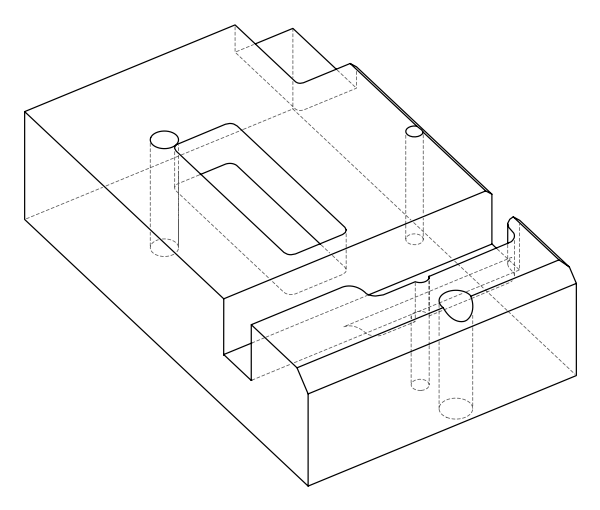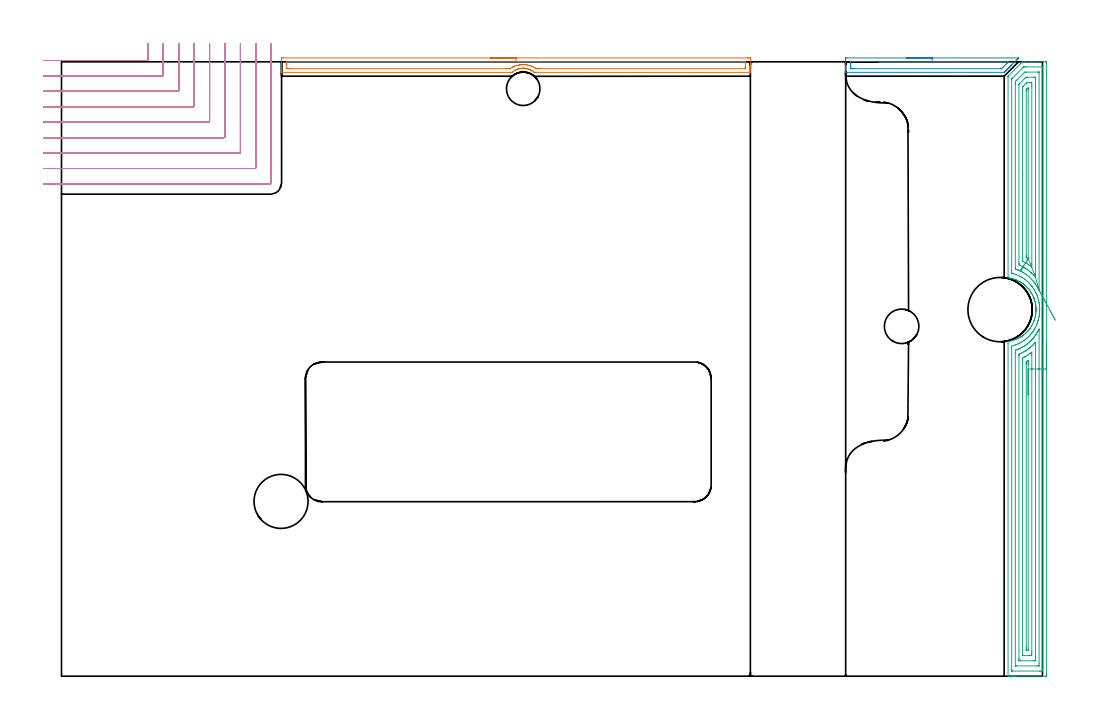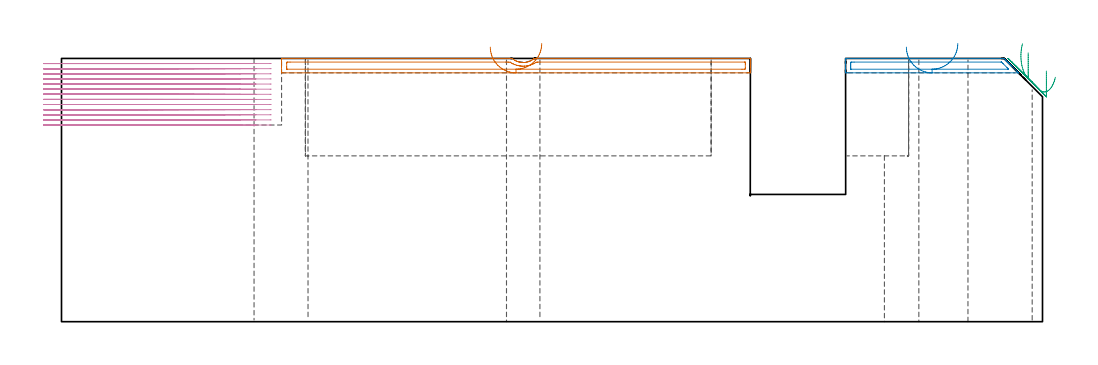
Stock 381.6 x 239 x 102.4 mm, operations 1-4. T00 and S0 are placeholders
(PLAN: 17 operations, 13 tool changes, 76.9 min)
(1 AREA_MILL | FG_CHAMFER_SURFACE | UGT0205_001 | 3.13 min | 2977 mm3)
(2 AREA_MILL_1 | FG_CHAMFER_SURFACE_1 | UGT0205_001 | 1.24 min | 1169 mm3)
(3 AREA_MILL_2 | FG_CHAMFER_SURFACE_2 | UGT0205_001 | 11.19 min | 26403 mm3)
(4 MILL_CORNER_NOTCH_RECTANGULAR | CORNER_NOTCH_RECTANGULAR | NXT0201_009 | Follow Part, ap 2, ae 75% | 25.01 min | 114018 mm3)
(5 MILL_OPEN_POCKET | POCKET_OPEN | UGT0201_094 | Follow Part, ap 5, ae 75% | 24.66 min | 779135 mm3)
(6 MILL_RECTANGULAR_POCKET | POCKET_RECTANGULAR_STRAIGHT | NXT0201_011 | Follow Part, ap 3, ae 75% | 6.26 min | 2045 mm3)
(7 MILL_RECTANGULAR_SLOT | SLOT_RECTANGULAR | UGT0201_004 | Follow Part, ap 8, ae 75% | 2.5 min | 132761 mm3)
(8 INDEXABLE_INSERT_DRILL_THROUGH_HOLE_FROM_SOLID | STEP1HOLE | NXT0302_013 | 0.43 min | 35383 mm3)
(9 INDEXABLE_INSERT_DRILL_THROUGH_HOLE_FROM_SOLID_1 | STEP1HOLE_3 | NXT0302_021 | 0.43 min | 49278 mm3)
(10 SPOT_DRILL | STEP1HOLE_1 | NXT0321_9005460120000 | 0.03 min | 0 mm3)
(11 SPOT_DRILL_1 | STEP1HOLE_2 | NXT0321_9005460120000 | 0.03 min | 1 mm3)
(12 DRILL_BLIND_HOLE_INTO_CENTER | STEP1HOLE_1 | NXT0301_056 | 0.06 min | 101 mm3)
(13 GUN_DRILL_THROUGH_HOLE | STEP1HOLE_1 | UGT0307_005 | 0.5 min | 3647 mm3)
(14 DRILL_TO_ENLARGE_THROUGH_HOLE | STEP1HOLE_1 | UGT0301_268 | 0.44 min | 6679 mm3)
(15 DRILL_BLIND_HOLE_INTO_CENTER_1 | STEP1HOLE_2 | NXT0301_056 | 0.06 min | 669 mm3)
(16 GUN_DRILL_THROUGH_HOLE_1 | STEP1HOLE_2 | UGT0307_005 | 0.5 min | 4894 mm3)
(17 DRILL_TO_ENLARGE_THROUGH_HOLE_1 | STEP1HOLE_2 | NXT0301_101 | 0.43 min | 8014 mm3)
(TOOL UGT0205_001 | Chamfer Mill 20 x 3 x 45 deg. | D20 FL50 Z2)
(TOOL NXT0201_009 | ENDMILL 8mm [2P460-0800-NA 1630] | D8 FL26 Z6)
(TOOL UGT0201_094 | End mill 20 mm | D20 FL38 Z4)
(TOOL NXT0201_011 | ENDMILL 12mm [2P460-1200-NA 1630] | D12 FL38 Z6)
(TOOL UGT0201_004 | End Mill 32 mm | D32 FL53 Z6)
(TOOL NXT0302_013 | Index. Insert Drill 21mm [880-D2100L25-05] | D21 PA176 FL105 Z2)
(TOOL NXT0302_021 | Index. Insert Drill 25mm [880-D2500L25-05] | D25 PA176 FL125 Z2)
(TOOL NXT0321_9005460120000 | NC Spot Drill, 142deg, 12mm, Carbide, Uncoated | D12 PA142 FL30 Z2)
(TOOL NXT0301_056 | Carbide Drill 8.5mm [860.1-0850-026A1-MM 2214] | D8.5 PA140 FL47 Z2)
(TOOL UGT0307_005 | Gun Drill 8.3 mm | D8.3 PA130 FL24 Z1)
(TOOL UGT0301_268 | Twist Drill 13.4 mm | D13.4 PA118 FL108 Z2)
(TOOL NXT0301_101 | Carbide Drill 13mm [860.1-1300-104A1-MM 2214] | D13 PA140 FL123 Z2)
(OP 1 AREA_MILL)
G17 G21 G94 G90
T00 M6
G54
G17 G0 G90 X166.8 Y240.5 S1061 M3
G43 Z112.4 H0
Z106.8
G94 G1 X166.838 Z105.928 F250.
X166.952 Z105.063
X167.141 Z104.212
X167.403 Z103.38
X167.737 Z102.574
X168.14 Z101.8
X168.608 Z101.064
X169.14 Z100.372
X169.729 Z99.729
X170.372 Z99.14
X171.064 Z98.608
X171.8 Z98.14
X172.574 Z97.737
X173.38 Z97.403
X174.212 Z97.141
X175.064 Z96.952
X175.928 Z96.838
X176.8 Z96.8
X266.818
X267.393 Y240.499 Z96.801
X267.962 Y240.493 Z96.803
X267.992 Y240.491 Z96.805
X268. Y239.926 Z97.37
Y238.145 Z99.149
Y237.575 Z99.722
Y237.255 Z100.041
Y236.685 Z100.612
Y236.365 Z100.93
Y235.724 Z101.575
Y235.313 Z101.987
X267.993 Y234.944 Z102.347
X267.99 Y234.903 Z102.388
X267.84 Y234.9 Z102.4
X184.387
X183.878 Y234.903 Z102.388
X183.716 Y235.023 Z102.276
X183.488 Y235.203 Z102.097
X183.055 Y235.492 Z101.807
X182.724 Y235.69 Z101.61
X182.596 Y235.766 Z101.533
X182.537 Y235.793 Z101.507
X182.154 Y235.965 Z101.332
X181.704 Y236.14 Z101.159
X181.648 Y236.157 Z101.142
X181.26 Y236.274 Z101.024
X180.813 Y236.376 Z100.922
X180.367 Y236.445 Z100.854
X180.301 Y236.451 Z100.848
X180.259 Y236.455 Z100.843
X180.157 Y236.464 Z100.831
X180.039 Y236.476 Z100.821
X180.037
X179.921 Y236.486 Z100.809
X179.887 Y236.488 Z100.807
X179.809 Y236.491 Z100.802
X179.748 Y236.49 Z100.801
X179.66 Y236.491 Z100.803
X179.587 Y236.49 Z100.801
X179.543 Z100.803
X179.541
X179.496 Y236.488 Z100.801
X179.419 Z100.803
X179.195 Y236.476 Z100.819
X179.029 Y236.466 Z100.83
X178.955 Y236.457 Z100.84
X178.582 Y236.409 Z100.888
X178.351 Y236.365 Z100.934
X178.137 Y236.321 Z100.972
X177.953 Y236.272 Z101.023
X177.689 Y236.201 Z101.094
X177.514 Y236.142 Z101.156
X177.344 Y236.084 Z101.213
X177.246 Y236.05 Z101.247
X177.178 Y236.022 Z101.276
X176.915 Y235.911 Z101.386
X176.8 Y235.856 Z101.44
X176.59 Y235.757 Z101.541
X176.39 Y235.647 Z101.653
X176.354 Y235.627 Z101.673
X175.902 Y235.331 Z101.969
X175.462 Y235.008 Z102.288
X175.332 Y234.905 Z102.39
X174.569 Y234.9 Z102.4
X85.761
X85.61 Y234.903 Z102.388
X85.607 Y234.944 Z102.347
X85.6 Y235.313 Z101.986
Y235.724 Z101.575
Y236.365 Z100.93
Y237.575 Z99.722
Y238.145 Z99.149
Y239.641 Z97.655
X85.602 Y239.926 Z97.37
X85.608 Y240.491 Z96.805
X85.638 Y240.493 Z96.803
X86.207 Y240.5 Z96.8
X176.8
Y239.086 Z98.214
X264.716
X265.561 Y239.082 Z98.218
X265.608 Y239.079 Z98.221
X265.99 Y239.035 Z98.265
X265.997 Y238.647 Z98.653
X266. Y237.255 Z100.045
X265.999 Y236.865 Z100.435
X265.992 Y236.365 Z100.935
X265.99 Y236.323 Z100.977
X265.81 Y236.317 Z100.983
X265.709 Y236.315 Z100.985
X186.172 Y236.314 Z100.986
X185.327 Y236.317 Z100.983
X185.279 Y236.319 Z100.981
X184.676 Y236.365 Z100.935
X184.498 Y236.475 Z100.825
X184.387 Y236.543 Z100.757
X183.94 Y236.811 Z100.489
X183.494 Y237.031 Z100.269
X182.972 Y237.255 Z100.045
X182.602 Y237.397 Z99.903
X182.388 Y237.468 Z99.832
X181.983 Y237.586 Z99.714
X181.709 Y237.651 Z99.649
X181.206 Y237.757 Z99.543
X180.816 Y237.816 Z99.484
X180.186 Y237.884 Z99.416
X179.964 Y237.901 Z99.399
X179.924 Y237.903 Z99.397
X179.281 Y237.897 Z99.403
X179.031 Y237.881 Z99.419
X178.727 Y237.859 Z99.441
X178.457 Y237.828 Z99.472
X178.308 Y237.808 Z99.492
X178.139 Y237.782 Z99.518
X177.695 Y237.698 Z99.602
X177.246 Y237.59 Z99.71
X176.982 Y237.519 Z99.781
X176.354 Y237.314 Z99.986
X176.31 Y237.299 Z100.001
X176.2 Y237.255 Z100.045
X175.688 Y237.029 Z100.271
X175.596 Y236.986 Z100.314
X175.461 Y236.917 Z100.383
X175.103 Y236.722 Z100.578
X174.569 Y236.386 Z100.914
X174.555 Y236.378 Z100.922
X174.524 Y236.365 Z100.935
X173.724 Y236.317 Z100.983
X173.676 Y236.316 Z100.984
X172.834 Y236.314 Z100.986
X88.884
X88.039 Y236.318 Z100.982
X87.992 Y236.321 Z100.979
X87.61 Y236.365 Z100.935
X87.603 Y236.753 Z100.547
X87.6 Y238.145 Z99.155
X87.601 Y238.535 Z98.765
X87.608 Y239.035 Z98.265
X87.61 Y239.077 Z98.223
X87.79 Y239.083 Z98.217
X87.891 Y239.085 Z98.215
X176.8 Y239.086 Z98.214
X177.672 Z98.252
X178.536 Z98.366
X179.388 Z98.555
X180.22 Z98.817
X181.026 Z99.151
X181.8 Z99.554
X182.536 Z100.023
X183.228 Z100.554
X183.871 Z101.143
X184.46 Z101.786
X184.992 Z102.478
X185.46 Z103.214
X185.863 Z103.988
X186.197 Z104.794
X186.459 Z105.626
X186.648 Z106.478
X186.762 Z107.343
X186.8 Z108.214
G0 Z112.4
M5
M2
(OP 2 AREA_MILL_1)
G17 G21 G94 G90
T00 M6
G54
G17 G0 G90 X328.65 Y240.5 S1061 M3
G43 Z112.4 H0
Z106.8
G94 G1 X328.688 Z105.928 F250.
X328.802 Z105.063
X328.991 Z104.212
X329.253 Z103.38
X329.587 Z102.574
X329.99 Z101.8
X330.458 Z101.064
X330.99 Z100.372
X331.579 Z99.729
X332.222 Z99.14
X332.914 Z98.608
X333.65 Z98.14
X334.424 Z97.737
X335.23 Z97.403
X336.062 Z97.141
X336.913 Z96.952
X337.778 Z96.838
X338.65 Z96.8
X372.072
X372.283 Y240.495 Z96.802
X372.285 Y240.494 Z96.803
X372.283 Y240.482 Z96.815
X371.838 Y240.038 Z97.262
X371.727 Y239.926 Z97.372
X371.688 Y239.887 Z97.412
X369.65 Y237.848 Z99.449
X369.604 Y237.804 Z99.495
X369.397 Y237.597 Z99.702
X369.353 Y237.552 Z99.745
X369.307 Y237.506 Z99.793
X369.101 Y237.301 Z99.998
X369.056 Y237.255 Z100.042
X369.009 Y237.209 Z100.09
X368.805 Y237.005 Z100.294
X368.759 Y236.958 Z100.339
X368.712 Y236.911 Z100.388
X368.509 Y236.709 Z100.59
X368.463 Y236.661 Z100.636
X368.414 Y236.614 Z100.685
X368.214 Y236.413 Z100.886
X368.166 Y236.365 Z100.932
X368.116 Y236.316 Z100.983
X367.918 Y236.117 Z101.182
X367.869 Y236.068 Z101.229
X367.819 Y236.018 Z101.281
X367.622 Y235.821 Z101.477
X367.572 Y235.771 Z101.526
X367.521 Y235.721 Z101.578
X367.326 Y235.526 Z101.773
X367.276 Y235.474 Z101.822
X367.223 Y235.423 Z101.875
X367.108 Y235.307 Z101.991
X366.823 Y235.023 Z102.274
X366.703 Y234.905 Z102.391
X366.331 Y234.9 Z102.4
X305.612 Y234.902 Z102.398
X305.166 Y234.904 Z102.396
X305.139 Y234.903 Z102.395
X305.032 Y234.921 Z102.369
X305.024 Y234.938 Z102.352
X305.023 Y234.941 Z102.348
X305.015 Y235.287 Z102.011
X305.012 Y235.474 Z101.825
X305.006 Y235.756 Z101.543
X305.001 Y236.642 Z100.657
Y237.255 Z100.04
X305. Y238.474 Z98.823
Y239.035 Z98.259
Y239.645 Z97.65
X305.002 Y239.926 Z97.37
X305.008 Y240.491 Z96.805
X305.043 Y240.493 Z96.803
X305.612 Y240.5 Z96.8
X338.65
Y239.086 Z98.214
X368.116 Y239.085 Z98.215
X368.167 Y239.084 Z98.216
X368.267 Y239.081 Z98.219
X368.413 Y239.074 Z98.226
X368.379 Y239.035 Z98.265
X368.25 Y238.902 Z98.398
X368.116 Y238.766 Z98.534
X367.805 Y238.455 Z98.845
X366.33 Y236.98 Z100.32
X366.021 Y236.673 Z100.627
X365.707 Y236.365 Z100.935
X365.678 Y236.339 Z100.961
X365.637 Y236.321 Z100.979
X365.539 Y236.317 Z100.983
X365.487 Y236.315 Z100.985
X308.291 Y236.316 Z100.984
X307.444 Y236.319 Z100.981
X307.398 Y236.322 Z100.978
X307.012 Y236.365 Z100.935
X307.004 Y236.757 Z100.543
X307.002 Y237.255 Z100.045
X307.001 Y237.651 Z99.649
Y238.145 Z99.155
X307.002 Y238.54 Z98.76
X307.009 Y239.035 Z98.265
X307.01 Y239.078 Z98.222
X307.347 Y239.086 Z98.214
X338.65
X339.522 Z98.252
X340.386 Z98.366
X341.238 Z98.555
X342.07 Z98.817
X342.876 Z99.151
X343.65 Z99.554
X344.386 Z100.023
X345.078 Z100.554
X345.721 Z101.143
X346.31 Z101.786
X346.841 Z102.479
X347.31 Z103.214
X347.713 Z103.988
X348.047 Z104.794
X348.309 Z105.626
X348.498 Z106.478
X348.612 Z107.343
X348.65 Z108.214
G0 Z112.4
M5
M2
(OP 3 AREA_MILL_2)
G17 G21 G94 G90
T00 M6
G54
G17 G0 G90 X383.1 Y129.5 S1061 M3
G43 Z112.4 H0
Z97.5
G94 G1 Y129.462 Z96.628 F250.
Y129.348 Z95.764
Y129.159 Z94.912
Y128.897 Z94.08
Y128.563 Z93.274
Y128.16 Z92.5
Y127.692 Z91.764
Y127.16 Z91.072
Y126.571 Z90.429
Y125.928 Z89.84
Y125.236 Z89.308
Y124.5 Z88.84
Y123.726 Z88.437
Y122.92 Z88.103
Y122.088 Z87.841
Y121.236 Z87.652
Y120.372 Z87.538
Y119.5 Z87.5
Y1.093
X383.099 Y0.624 Z87.501
X383.095 Y0.204 Z87.503
X383.092 Y0.01 Z87.505
X382.682 Y0. Z87.915
X371.255 Z99.34
X370.725 Z99.872
X370.376 Z100.22
X369.846 Z100.75
X369.497 Z101.098
X368.531 Z102.068
X368.363 Y0.003 Z102.23
X368.202 Y0.01 Z102.388
X368.2 Y0.177 Z102.4
Y129.332
X368.207 Y130.203 Z102.393
X368.309 Y130.217 Z102.291
X368.354 Y130.226 Z102.246
X368.618 Y130.274 Z101.979
X368.929 Y130.331 Z101.67
X369.497 Y130.458 Z101.102
X369.777 Y130.521 Z100.822
X370.652 Y130.787 Z99.947
X371.255 Y131.013 Z99.342
X371.526 Y131.114 Z99.073
X371.536 Y131.119 Z99.062
X371.694 Y131.197 Z98.901
X372.134 Y131.41 Z98.466
X372.401 Y131.54 Z98.198
X373.013 Y131.885 Z97.583
X373.226 Y132.004 Z97.374
X373.241 Y132.013 Z97.359
X373.275 Y132.035 Z97.324
X373.452 Y132.155 Z97.144
X373.659 Y132.294 Z96.941
X373.716 Y132.332 Z96.884
X373.892 Y132.458 Z96.708
X374.149 Y132.644 Z96.449
X374.331 Y132.787 Z96.265
X374.473 Y132.897 Z96.124
X375.025 Y133.375 Z95.575
X375.158 Y133.503 Z95.44
X375.21 Y133.553 Z95.386
X375.332 Y133.668 Z95.268
X375.461 Y133.79 Z95.139
X375.65 Y133.993 Z94.947
X375.749 Y134.099 Z94.847
X375.898 Y134.256 Z94.7
X375.92 Y134.282 Z94.678
X376.09 Y134.48 Z94.506
X376.184 Y134.588 Z94.416
X376.265 Y134.683 Z94.334
X376.529 Y135.029 Z94.067
X376.773 Y135.344 Z93.826
X376.887 Y135.506 Z93.712
X376.937 Y135.576 Z93.662
X377.22 Y136.02 Z93.378
X377.495 Y136.482 Z93.102
X377.648 Y136.759 Z92.951
X377.942 Y137.362 Z92.654
X378.139 Y137.807 Z92.461
X378.287 Y138.188 Z92.31
X378.313 Y138.256 Z92.284
X378.396 Y138.49 Z92.203
X378.473 Y138.717 Z92.123
X378.521 Y138.853 Z92.076
X378.613 Y139.164 Z91.984
X378.728 Y139.594 Z91.872
X378.831 Y140.057 Z91.765
X378.873 Y140.271 Z91.726
X378.887 Y140.344 Z91.713
X378.914 Y140.488 Z91.685
X378.98 Y140.935 Z91.614
X378.981 Y140.951 Z91.612
X379.033 Y141.381 Z91.564
X379.068 Y141.845 Z91.525
X379.076 Y141.995 Z91.519
X379.086 Y142.274 Z91.502
Y142.308 Z91.5
Y142.353
X379.089 Y142.423 Z91.503
Y142.439
X379.091 Y142.684 Z91.501
X379.09 Y142.782 Z91.502
X379.084 Y142.938 Z91.503
X379.083 Y143.016 Z91.507
Y143.018
X379.08 Y143.091 Z91.509
X379.079 Y143.168 Z91.512
X379.052 Y143.633 Z91.546
X379.047 Y143.679 Z91.551
X379.022 Y143.91 Z91.572
X379.008 Y144.061 Z91.588
X378.948 Y144.507 Z91.651
X378.945 Y144.526 Z91.654
X378.94 Y144.557 Z91.66
X378.87 Y144.955 Z91.729
X378.768 Y145.42 Z91.825
X378.664 Y145.848 Z91.936
X378.658 Y145.867 Z91.941
X378.538 Y146.294 Z92.06
X378.522 Y146.348 Z92.077
X378.377 Y146.769 Z92.221
X378.329 Y146.9 Z92.271
X378.287 Y147.011 Z92.312
X378.22 Y147.187 Z92.376
X378.211 Y147.208 Z92.384
X378.024 Y147.655 Z92.575
X377.817 Y148.102 Z92.78
X377.754 Y148.228 Z92.844
X377.647 Y148.442 Z92.951
X377.501 Y148.709 Z93.098
X377.347 Y148.973 Z93.25
X377.184 Y149.232 Z93.414
X377.066 Y149.419 Z93.532
X376.767 Y149.866 Z93.831
X376.424 Y150.317 Z94.176
X376.066 Y150.759 Z94.533
X376.045 Y150.783 Z94.554
X375.899 Y150.948 Z94.701
X375.561 Y151.305 Z95.038
X375.215 Y151.652 Z95.384
X375.024 Y151.83 Z95.575
X374.771 Y152.049 Z95.828
X374.602 Y152.195 Z95.997
X374.505 Y152.273 Z96.093
X374.331 Y152.413 Z96.265
X374.17 Y152.546 Z96.43
X374.134 Y152.571 Z96.465
X374.099 Y152.596 Z96.5
X373.892 Y152.741 Z96.702
X373.715 Y152.868 Z96.882
X373.493 Y153.018 Z97.107
X373.374 Y153.097 Z97.226
X373.275 Y153.163 Z97.324
X373.048 Y153.304 Z97.548
X373.013 Y153.325 Z97.583
X372.82 Y153.439 Z97.777
X372.401 Y153.661 Z98.198
X371.764 Y153.966 Z98.834
X371.694 Y153.999 Z98.902
X371.568 Y154.06 Z99.032
X371.526 Y154.08 Z99.073
X371.217 Y154.212 Z99.38
X370.908 Y154.332 Z99.692
X370.829 Y154.358 Z99.771
X370.652 Y154.418 Z99.947
X370.551 Y154.448 Z100.047
X370.376 Y154.5 Z100.219
X369.777 Y154.679 Z100.821
X368.903 Y154.875 Z101.696
X368.618 Y154.926 Z101.978
X368.481 Y154.951 Z102.115
X368.204 Y155.01 Z102.39
X368.2 Y155.252 Z102.4
Y233.395
X368.202 Y233.399 Z102.398
X368.205 Y233.405 Z102.395
X373.013 Y238.215 Z97.583
X373.393 Y238.593 Z97.207
X373.518 Y238.718 Z97.082
X373.775 Y238.972 Z96.823
X373.808 Y238.997 Z96.789
X373.976 Y239. Z96.623
X374.771 Z95.823
X376.878 Z93.719
X378.287 Z92.309
X382.682 Z87.915
X382.951 Y238.997 Z87.647
X383.092 Y238.99 Z87.506
X383.099 Y238.846 Z87.499
X383.1 Y238.376 Z87.5
Y234.661
Y119.5
X381.686 Z88.914
X381.685 Y2.532 Z88.915
X381.684 Y2.412 Z88.916
X381.679 Y2.034 Z88.921
X381.32 Y2.009 Z89.28
X380.924 Y2.004 Z89.676
X380.45 Y2. Z90.15
X369.697 Y2.001 Z100.903
X369.664 Y2.002 Z100.936
X369.628 Y2.006 Z100.972
X369.621 Y2.01 Z100.979
X369.618 Y2.017 Z100.982
X369.616 Y2.047 Z100.984
X369.614 Y2.292 Z100.986
Y2.412
X369.615 Y127.544 Z100.985
X369.619 Y128.314 Z100.981
X369.621 Y128.438 Z100.979
X370.208 Y128.609 Z100.392
X370.376 Y128.66 Z100.224
X370.879 Y128.82 Z99.721
X371.255 Y128.952 Z99.345
X371.528 Y129.054 Z99.072
X372.134 Y129.297 Z98.466
X372.158 Y129.307 Z98.442
X372.21 Y129.332 Z98.39
X372.747 Y129.602 Z97.853
X373.013 Y129.741 Z97.587
X373.322 Y129.911 Z97.278
X373.878 Y130.226 Z96.722
X373.886 Y130.231 Z96.714
X374.407 Y130.595 Z96.193
X374.771 Y130.854 Z95.829
X374.922 Y130.966 Z95.678
X375.118 Y131.119 Z95.482
X375.407 Y131.366 Z95.193
X375.65 Y131.578 Z94.95
X375.876 Y131.783 Z94.724
X376.122 Y132.013 Z94.478
X376.327 Y132.219 Z94.273
X376.529 Y132.43 Z94.071
X376.755 Y132.677 Z93.845
X376.96 Y132.907 Z93.64
X377.166 Y133.154 Z93.434
X377.408 Y133.457 Z93.192
X377.557 Y133.65 Z93.043
X377.67 Y133.801 Z92.93
X377.929 Y134.165 Z92.671
X378.28 Y134.695 Z92.32
X378.287 Y134.706 Z92.313
X378.608 Y135.262 Z91.992
X378.787 Y135.588 Z91.813
X378.865 Y135.742 Z91.735
X379.166 Y136.36 Z91.434
X379.204 Y136.444 Z91.396
X379.22 Y136.482 Z91.38
X379.461 Y137.076 Z91.139
X379.577 Y137.376 Z91.023
X379.699 Y137.728 Z90.901
X379.881 Y138.27 Z90.719
X379.903 Y138.342 Z90.697
X379.919 Y138.398 Z90.681
X380.045 Y138.87 Z90.555
X380.101 Y139.107 Z90.499
X380.114 Y139.164 Z90.486
X380.25 Y139.849 Z90.35
X380.288 Y140.057 Z90.312
X380.372 Y140.619 Z90.228
X380.411 Y140.951 Z90.189
X380.455 Y141.429 Z90.145
X380.482 Y141.845 Z90.118
X380.5 Y142.276 Z90.1
X380.503 Y142.739 Z90.097
X380.492 Y143.179 Z90.108
X380.466 Y143.633 Z90.134
X380.423 Y144.142 Z90.177
X380.38 Y144.526 Z90.22
X380.281 Y145.181 Z90.319
X380.239 Y145.42 Z90.361
X380.049 Y146.311 Z90.551
X380.045 Y146.324 Z90.555
X379.792 Y147.208 Z90.808
X379.66 Y147.6 Z90.94
X379.472 Y148.102 Z91.128
X379.166 Y148.834 Z91.434
X379.094 Y148.995 Z91.506
X379.029 Y149.135 Z91.571
X378.635 Y149.889 Z91.965
X378.287 Y150.474 Z92.313
X378.092 Y150.783 Z92.508
X377.667 Y151.413 Z92.933
X377.466 Y151.677 Z93.134
X377.408 Y151.75 Z93.192
X377.042 Y152.196 Z93.558
X376.716 Y152.571 Z93.884
X376.529 Y152.767 Z94.071
X375.829 Y153.464 Z94.771
X375.65 Y153.622 Z94.95
X374.776 Y154.353 Z95.824
X374.771 Y154.357 Z95.829
X373.892 Y154.953 Z96.708
X373.409 Y155.252 Z97.191
X373.013 Y155.462 Z97.587
X372.593 Y155.679 Z98.007
X372.134 Y155.891 Z98.466
X371.572 Y156.146 Z99.028
X371.255 Y156.264 Z99.345
X371.075 Y156.329 Z99.525
X370.376 Y156.535 Z100.224
X369.651 Y156.742 Z100.949
X369.621 Y156.762 Z100.979
X369.619 Y156.811 Z100.981
X369.616 Y156.919 Z100.984
X369.615 Y157.04 Z100.985
X369.614 Y157.814 Z100.986
X369.615 Y231.999 Z100.985
X369.616 Y232.119 Z100.984
X369.62 Y232.312 Z100.98
X369.621 Y232.356 Z100.979
X369.65 Y232.391 Z100.95
X369.71 Y232.455 Z100.89
X369.877 Y232.626 Z100.723
X373.892 Y236.642 Z96.708
X374.171 Y236.913 Z96.429
X374.251 Y236.989 Z96.349
X374.371 Y236.995 Z96.229
X374.771 Y236.998 Z95.829
X375.245 Y237. Z95.355
X381.603 Y236.999 Z88.997
X381.636 Y236.998 Z88.964
X381.672 Y236.994 Z88.928
X381.679 Y236.99 Z88.921
X381.682 Y236.983 Z88.918
X381.684 Y236.953 Z88.916
X381.686 Y236.708 Z88.914
Y236.588
Y119.5
X380.272 Z90.328
Y4.863
X380.27 Y4.2 Z90.33
X380.269 Y4.085 Z90.331
X380.266 Y4.029 Z90.334
X380.263 Y4.01 Z90.337
X380.237 Y4.005 Z90.363
X380.045 Y4.002 Z90.555
X379.362 Y4. Z91.238
X371.451 Z99.149
X371.255 Y4.003 Z99.345
X371.059 Y4.008 Z99.541
X371.038 Y4.01 Z99.562
X371.035 Y4.023 Z99.565
X371.031 Y4.062 Z99.569
X371.029 Y4.123 Z99.571
Y4.2
Y125.986
X371.034 Y126.65 Z99.566
X371.036 Y126.763 Z99.564
X371.046 Y126.805 Z99.554
X371.086 Y126.822 Z99.514
X371.255 Y126.885 Z99.345
X371.73 Y127.061 Z98.87
X372.134 Y127.219 Z98.466
X372.361 Y127.314 Z98.239
X372.882 Y127.544 Z97.718
X372.97 Y127.587 Z97.63
X373.013 Y127.609 Z97.587
X373.55 Y127.892 Z97.05
X373.892 Y128.08 Z96.708
X374.118 Y128.209 Z96.482
X374.507 Y128.438 Z96.093
X374.667 Y128.544 Z95.933
X374.771 Y128.617 Z95.829
X375.185 Y128.911 Z95.415
X375.65 Y129.248 Z94.95
X375.697 Y129.284 Z94.903
X375.758 Y129.332 Z94.842
X376.176 Y129.69 Z94.424
X376.529 Y129.997 Z94.071
X376.648 Y130.104 Z93.952
X376.778 Y130.226 Z93.822
X377.097 Y130.542 Z93.503
X377.408 Y130.861 Z93.192
X377.533 Y130.993 Z93.067
X377.648 Y131.119 Z92.952
X377.944 Y131.469 Z92.656
X378.287 Y131.883 Z92.313
X378.345 Y131.955 Z92.255
X378.389 Y132.013 Z92.211
X378.722 Y132.464 Z91.878
X379.038 Y132.907 Z91.562
X379.09 Y132.985 Z91.51
X379.166 Y133.103 Z91.434
X379.43 Y133.533 Z91.17
X379.59 Y133.801 Z91.01
X379.757 Y134.094 Z90.843
X380.045 Y134.631 Z90.555
X380.215 Y134.971 Z90.385
X380.262 Y135.061 Z90.338
X380.266 Y134.965 Z90.334
X380.269 Y134.835 Z90.331
X380.272 Y134.465 Z90.328
Y119.5
X378.857 Z91.743
Y6.302
X378.854 Y6.108 Z91.746
X378.852 Y6.039 Z91.748
X378.849 Y6.01 Z91.751
X378.828 Y6.008 Z91.772
X378.72 Y6.004 Z91.88
X378.287 Y6. Z92.313
X373.013 Z97.587
X372.58 Y6.004 Z98.02
X372.475 Y6.008 Z98.125
X372.453 Y6.01 Z98.147
X372.449 Y6.023 Z98.151
X372.446 Y6.059 Z98.154
X372.444 Y6.143 Z98.156
X372.443 Y6.567 Z98.157
Y6.881
Y124.549
X372.444 Y124.863 Z98.156
X372.447 Y125.153 Z98.153
X372.45 Y125.224 Z98.15
X372.453 Y125.251 Z98.147
X372.479 Y125.265 Z98.121
X372.574 Y125.309 Z98.026
X373.013 Y125.506 Z97.587
X373.183 Y125.583 Z97.417
X373.55 Y125.757 Z97.05
X373.777 Y125.873 Z96.823
X373.892 Y125.935 Z96.708
X374.348 Y126.187 Z96.252
X374.771 Y126.427 Z95.829
X374.91 Y126.509 Z95.69
X375.142 Y126.65 Z95.458
X375.446 Y126.858 Z95.154
X375.65 Y127.001 Z94.95
X375.962 Y127.227 Z94.638
X376.395 Y127.544 Z94.205
X376.47 Y127.604 Z94.13
X376.529 Y127.653 Z94.071
X376.947 Y128.013 Z93.653
X377.435 Y128.438 Z93.165
X377.867 Y128.865 Z92.733
X378.327 Y129.332 Z92.273
X378.728 Y129.777 Z91.872
X378.778 Y129.832 Z91.822
X378.85 Y129.908 Z91.75
X378.853 Y129.801 Z91.747
X378.856 Y129.647 Z91.744
X378.857 Y129.332 Z91.743
Y129.173
Y119.5
X377.443 Z93.157
Y9.562
X377.442 Y8.669 Z93.158
X377.441 Y8.635 Z93.159
X377.408 Y8.01 Z93.192
X377.183 Y8.003 Z93.417
X376.529 Y8. Z94.071
X376.308 Z94.292
X374.548 Y8.001 Z96.052
X373.892 Y8.01 Z96.708
X373.859 Y8.669 Z96.741
X373.858 Y8.703 Z96.742
X373.857 Y30.678 Z96.743
Y122.181
X373.858 Y123.075 Z96.742
X373.859 Y123.109 Z96.741
X373.892 Y123.797 Z96.708
X374.002 Y123.857 Z96.598
X374.215 Y123.969 Z96.385
X374.579 Y124.164 Z96.021
X374.771 Y124.27 Z95.829
X375.144 Y124.484 Z95.456
X375.65 Y124.78 Z94.95
X375.701 Y124.811 Z94.899
X375.781 Y124.863 Z94.819
X376.225 Y125.172 Z94.375
X376.529 Y125.388 Z94.071
X376.74 Y125.542 Z93.86
X377.029 Y125.757 Z93.571
X377.243 Y125.924 Z93.357
X377.408 Y126.052 Z93.192
X377.439 Y125.757 Z93.161
X377.441 Y125.723 Z93.159
X377.443 Y124.863 Z93.157
Y119.5
X376.029 Z94.571
Y10.456
X376.027 Y10.073 Z94.573
X376.024 Y10.017 Z94.576
X376.022 Y10.01 Z94.578
X376.014 Y10.006 Z94.586
X375.986 Y10.003 Z94.614
X375.874 Y10.001 Z94.726
X375.65 Y10. Z94.95
X375.5 Y10.001 Z95.1
X375.381 Y10.003 Z95.219
X375.302 Y10.007 Z95.298
X375.283 Y10.009 Z95.317
X375.278 Y10.023 Z95.322
X375.276 Y10.071 Z95.324
X375.273 Y10.456 Z95.327
X375.271 Y10.841 Z95.329
Y11.35
Y121.288
X375.272 Y121.672 Z95.328
X375.276 Y122.181 Z95.324
X375.278 Y122.368 Z95.322
X375.386 Y122.45 Z95.214
X375.65 Y122.606 Z94.95
X375.944 Y122.777 Z94.656
X376.008 Y122.811 Z94.592
X376.022 Y122.761 Z94.578
X376.024 Y122.695 Z94.576
X376.028 Y122.181 Z94.572
X376.029 Y121.796 Z94.571
Y121.288
Y119.5
Y118.628 Z94.609
Y117.764 Z94.723
Y116.912 Z94.912
Y116.08 Z95.174
Y115.274 Z95.508
Y114.5 Z95.911
Y113.764 Z96.38
Y113.072 Z96.911
Y112.429 Z97.5
Y111.84 Z98.143
Y111.308 Z98.835
Y110.84 Z99.571
Y110.437 Z100.345
Y110.103 Z101.151
Y109.841 Z101.983
Y109.652 Z102.835
Y109.538 Z103.7
Y109.5 Z104.571
G0 X386.605 Y138.422 Z95.069
G1 X386.41 Y138.781 Z94.298
X386.185 Y139.198 Z93.566
X385.929 Y139.67 Z92.878
X385.647 Y140.193 Z92.24
X385.339 Y140.763 Z91.655
X385.007 Y141.375 Z91.129
X384.656 Y142.025 Z90.666
X384.286 Y142.709 Z90.269
X383.902 Y143.42 Z89.942
X383.505 Y144.153 Z89.686
X383.099 Y144.904 Z89.504
X382.687 Y145.665 Z89.396
X382.272 Y146.432 Z89.365
X381.858 Y147.199 Z89.41
X381.447 Y147.959 Z89.53
X381.043 Y148.707 Z89.726
X380.648 Y149.437 Z89.994
X380.266 Y150.143 Z90.334
X380.22 Y150.228 Z90.38
X380.149 Y150.362 Z90.451
X379.805 Y151.028 Z90.795
X379.42 Y151.677 Z91.18
X379.166 Y152.085 Z91.434
X378.836 Y152.571 Z91.764
X378.608 Y152.895 Z91.992
X378.287 Y153.317 Z92.313
X378.169 Y153.464 Z92.431
X377.819 Y153.88 Z92.781
X377.408 Y154.346 Z93.192
X377.397 Y154.358 Z93.203
X376.529 Y155.21 Z94.071
X376.484 Y155.252 Z94.116
X375.65 Y155.938 Z94.95
X375.389 Y156.146 Z95.211
X374.771 Y156.575 Z95.829
X374.5 Y156.758 Z96.1
X374.057 Y157.04 Z96.543
X373.892 Y157.134 Z96.708
X373.687 Y157.248 Z96.913
X373.013 Y157.581 Z97.587
X372.274 Y157.934 Z98.326
X372.134 Y157.996 Z98.466
X372.028 Y158.042 Z98.572
X371.548 Y158.218 Z99.052
X371.255 Y158.319 Z99.345
X371.105 Y158.371 Z99.495
X371.058 Y158.389 Z99.542
X371.037 Y158.399 Z99.563
X371.035 Y158.445 Z99.565
X371.031 Y158.597 Z99.569
X371.029 Y158.827 Z99.571
Y159.057
Y230.331
X371.03 Y230.56 Z99.57
X371.036 Y231.225 Z99.564
X371.042 Y231.331 Z99.558
X371.095 Y231.388 Z99.505
X371.255 Y231.553 Z99.345
X371.534 Y231.835 Z99.066
X371.818 Y232.119 Z98.782
X374.501 Y234.8 Z96.099
X374.64 Y234.933 Z95.96
X374.684 Y234.973 Z95.916
X374.771 Y234.99 Z95.829
X375.455 Y234.999 Z95.145
X379.849 Y235. Z90.751
X380.045 Y234.997 Z90.555
X380.241 Y234.992 Z90.359
X380.262 Y234.99 Z90.338
X380.265 Y234.977 Z90.335
X380.269 Y234.938 Z90.331
X380.271 Y234.877 Z90.329
Y150.553
X380.27 Y150.323 Z90.33
X380.266 Y150.143 Z90.334
X378.852 Y155.296 Z91.748
X378.841 Y155.303 Z91.759
X378.287 Y155.902 Z92.313
X378.052 Y156.146 Z92.548
X377.408 Y156.779 Z93.192
X377.275 Y156.904 Z93.325
X377.123 Y157.04 Z93.477
X376.529 Y157.526 Z94.071
X376.023 Y157.934 Z94.577
X375.65 Y158.192 Z94.95
X374.881 Y158.715 Z95.719
X374.771 Y158.783 Z95.829
X374.698 Y158.827 Z95.902
X374.18 Y159.113 Z96.42
X373.892 Y159.26 Z96.708
X373.058 Y159.675 Z97.542
X373.013 Y159.697 Z97.587
X372.962 Y159.721 Z97.638
X372.45 Y160.018 Z98.15
X372.446 Y160.298 Z98.154
X372.444 Y160.615 Z98.156
X372.443 Y161.195 Z98.157
Y230.017
X372.445 Y230.174 Z98.155
X372.447 Y230.252 Z98.153
X372.45 Y230.287 Z98.15
X372.487 Y230.331 Z98.113
X372.75 Y230.599 Z97.85
X374.521 Y232.373 Z96.079
X374.771 Y232.622 Z95.829
X374.966 Y232.815 Z95.634
X375.065 Y232.91 Z95.535
X375.127 Y232.966 Z95.473
X375.164 Y232.99 Z95.436
X375.217 Y232.992 Z95.383
X375.663 Y233. Z94.937
X378.287 Z92.313
X378.72 Y232.996 Z91.88
X378.825 Y232.992 Z91.775
X378.847 Y232.99 Z91.753
X378.851 Y232.978 Z91.749
X378.854 Y232.941 Z91.746
X378.856 Y232.857 Z91.744
X378.857 Y232.433 Z91.743
Y232.119
Y155.567
X378.855 Y155.373 Z91.745
X378.852 Y155.296 Z91.748
X377.408 Y159.138 Z93.192
X376.664 Y159.721 Z93.936
X376.529 Y159.817 Z94.071
X376.23 Y160.025 Z94.37
X375.65 Y160.407 Z94.95
X375.329 Y160.615 Z95.271
X374.771 Y160.933 Z95.829
X373.892 Y161.393 Z96.708
X373.864 Y161.409 Z96.736
X373.859 Y161.473 Z96.741
X373.858 Y161.509 Z96.742
X373.857 Y195.026 Z96.743
Y227.65
X373.858 Y228.544 Z96.742
X373.859 Y228.578 Z96.741
X373.892 Y229.282 Z96.708
X373.966 Y229.362 Z96.634
X374.037 Y229.438 Z96.563
X375.293 Y230.695 Z95.307
X375.413 Y230.813 Z95.187
X375.51 Y230.906 Z95.09
X375.575 Y230.964 Z95.025
X375.611 Y230.99 Z94.989
X375.65 Y230.992 Z94.95
X375.873 Y230.998 Z94.727
X376.529 Y230.999 Z94.071
X376.752 Z93.848
X377.408 Y230.99 Z93.192
X377.441 Y230.331 Z93.159
X377.442 Y230.297 Z93.158
X377.443 Y229.438 Z93.157
Y160.615
X377.442 Y159.721 Z93.158
X377.441 Y159.688 Z93.159
X377.408 Y159.138 Z93.192
X376.025 Y162.379 Z94.575
X376.02 Y162.38 Z94.58
X375.976 Y162.403 Z94.624
X375.65 Y162.595 Z94.95
X375.458 Y162.71 Z95.142
X375.344 Y162.78 Z95.256
X375.285 Y162.817 Z95.315
X375.278 Y162.912 Z95.322
X375.274 Y163.296 Z95.326
X375.272 Y163.681 Z95.328
Y227.65
X375.273 Y228.033 Z95.327
X375.277 Y228.162 Z95.323
X375.279 Y228.22 Z95.321
X375.318 Y228.261 Z95.282
X375.592 Y228.544 Z95.008
X375.622 Y228.573 Z94.978
X375.65 Y228.598 Z94.95
X376.022 Y228.911 Z94.578
X376.025 Y228.544 Z94.575
X376.028 Y228.16 Z94.572
X376.029 Y223.291 Z94.571
Y162.911
X376.027 Y162.403 Z94.573
X376.026 Y162.381 Z94.574
X376.025 Y162.379 Z94.575
X375.624 Y161.744 Z95.019
X375.245 Y161.144 Z95.527
X374.891 Y160.584 Z96.095
X374.565 Y160.068 Z96.718
X374.27 Y159.6 Z97.392
X374.007 Y159.184 Z98.112
X373.778 Y158.821 Z98.872
X373.585 Y158.517 Z99.667
X373.431 Y158.272 Z100.49
X373.315 Y158.088 Z101.335
X373.239 Y157.968 Z102.195
X373.203 Y157.911 Z103.065
X373.208 Y157.919 Z103.937
X373.253 Y157.991 Z104.806
X373.339 Y158.127 Z105.663
X373.464 Y158.325 Z106.503
X373.628 Y158.585 Z107.32
X373.83 Y158.903 Z108.107
G0 Z112.4
M5
M2
(OP 4 MILL_CORNER_NOTCH_RECTANGULAR)
G17 G21 G94 G90
T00 M6
G54
G17 G0 G90 X-6.969 Y239.5 S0 M3
G43 Z112.4 H1
Z100.408
G94 G1 X-3.969 F250.
X33.204 F500.
G3 X33.6 Y239.896 R0.4
G1 Y242.895
Y243.
X33.607 Y246. F250.
G0 Z112.4
X-7. Y233.5
Z100.408
G1 X-4.
X39.204 F500.
G3 X39.6 Y233.896 R0.4
G1 Y242.895
Y243.
X39.608 Y246. F250.
G0 Z112.4
X-7. Y227.5
Z100.408
G1 X-4.
X45.204 F500.
G3 X45.6 Y227.896 R0.4
G1 Y242.895
Y243.
X45.609 Y246. F250.
G0 Z112.4
X-7. Y221.5
Z100.408
G1 X-4.
X51.204 F500.
G3 X51.6 Y221.897 R0.4
G1 Y242.895
Y243.
X51.611 Y246. F250.
G0 Z112.4
X-7. Y215.5
Z100.408
G1 X-4.
X57.203 F500.
G3 X57.6 Y215.897 R0.4
G1 Y242.895
Y243.
X57.613 Y246. F250.
G0 Z112.4
X-7. Y209.5
Z100.408
G1 X-4.
X63.203 F500.
G3 X63.6 Y209.897 R0.4
G1 Y242.895
Y243.
X63.618 Y246. F250.
G0 Z112.4
X-7. Y203.5
Z100.408
G1 X-4.
X69.203 F500.
G3 X69.6 Y203.897 R0.4
G1 Y242.895
Y243.
X69.627 Y246. F250.
G0 Z112.4
X-7. Y197.5
Z100.408
G1 X-4.
X75.203 F500.
G3 X75.6 Y197.897 R0.4
G1 Y242.895
X75.601 Y243.
X75.653 Y246. F250.
G0 Z112.4
X-7. Y191.5
Z100.408
G1 X-4.
X81.2 F500.
G3 X81.6 Y191.9 R0.4
G1 Y242.895
Y245.895 F250.
G0 Z112.4
X-6.969 Y239.5
Z98.415
G1 X-3.969
X33.204 F500.
G3 X33.6 Y239.896 R0.4
G1 Y243.
Y246. F250.
G0 Z112.4
X-7. Y233.5
Z98.415
G1 X-4.
X39.204 F500.
G3 X39.6 Y233.896 R0.4
G1 Y243.
Y246. F250.
G0 Z112.4
X-7. Y227.5
Z98.415
G1 X-4.
X45.204 F500.
G3 X45.6 Y227.896 R0.4
G1 Y243.
Y246. F250.
G0 Z112.4
X-7. Y221.5
Z98.415
G1 X-4.
X51.203 F500.
G3 X51.6 Y221.897 R0.4
G1 Y243.
Y246. F250.
G0 Z112.4
X-7. Y215.5
Z98.415
G1 X-4.
X57.203 F500.
G3 X57.6 Y215.897 R0.4
G1 Y243.
Y246. F250.
G0 Z112.4
X-7. Y209.5
Z98.415
G1 X-4.
X63.203 F500.
G3 X63.6 Y209.897 R0.4
G1 Y243.
Y246. F250.
G0 Z112.4
X-7. Y203.5
Z98.415
G1 X-4.
X69.203 F500.
G3 X69.6 Y203.897 R0.4
G1 Y243.
Y246. F250.
G0 Z112.4
X-7. Y197.5
Z98.415
G1 X-4.
X75.203 F500.
G3 X75.6 Y197.897 R0.4
G1 Y243.
Y246. F250.
G0 Z112.4
X-7. Y191.5
Z98.415
G1 X-4.
X81.2 F500.
G3 X81.6 Y191.9 R0.4
G1 Y243.
Y246. F250.
G0 Z112.4
X-6.969 Y239.5
Z96.423
G1 X-3.969
X33.204 F500.
G3 X33.6 Y239.896 R0.4
G1 Y243.
Y246. F250.
G0 Z112.4
X-7. Y233.5
Z96.423
G1 X-4.
X39.204 F500.
G3 X39.6 Y233.896 R0.4
G1 Y243.
Y246. F250.
G0 Z112.4
X-7. Y227.5
Z96.423
G1 X-4.
X45.204 F500.
G3 X45.6 Y227.896 R0.4
G1 Y243.
Y246. F250.
G0 Z112.4
X-7. Y221.5
Z96.423
G1 X-4.
X51.204 F500.
G3 X51.6 Y221.897 R0.4
G1 Y243.
Y246. F250.
G0 Z112.4
X-7. Y215.5
Z96.423
G1 X-4.
X57.203 F500.
G3 X57.6 Y215.897 R0.4
G1 Y243.
Y246. F250.
G0 Z112.4
X-7. Y209.5
Z96.423
G1 X-4.
X63.203 F500.
G3 X63.6 Y209.897 R0.4
G1 Y243.
Y246. F250.
G0 Z112.4
X-7. Y203.5
Z96.423
G1 X-4.
X69.203 F500.
G3 X69.6 Y203.897 R0.4
G1 Y243.
Y246. F250.
G0 Z112.4
X-7. Y197.5
Z96.423
G1 X-4.
X75.203 F500.
G3 X75.6 Y197.897 R0.4
G1 Y243.
Y246. F250.
G0 Z112.4
X-7. Y191.5
Z96.423
G1 X-4.
X81.2 F500.
G3 X81.6 Y191.9 R0.4
G1 Y243.
Y246. F250.
G0 Z112.4
X-6.969 Y239.5
Z94.431
G1 X-3.969
X33.204 F500.
G3 X33.6 Y239.896 R0.4
G1 Y243.
Y246. F250.
G0 Z112.4
X-7. Y233.5
Z94.431
G1 X-4.
X39.204 F500.
G3 X39.6 Y233.896 R0.4
G1 Y243.
Y246. F250.
G0 Z112.4
X-7. Y227.5
Z94.431
G1 X-4.
X45.204 F500.
G3 X45.6 Y227.896 R0.4
G1 Y243.
Y246. F250.
G0 Z112.4
X-7. Y221.5
Z94.431
G1 X-4.
X51.204 F500.
G3 X51.6 Y221.897 R0.4
G1 Y243.
Y246. F250.
G0 Z112.4
X-7. Y215.5
Z94.431
G1 X-4.
X57.203 F500.
G3 X57.6 Y215.897 R0.4
G1 Y243.
Y246. F250.
G0 Z112.4
X-7. Y209.5
Z94.431
G1 X-4.
X63.203 F500.
G3 X63.6 Y209.897 R0.4
G1 Y243.
Y246. F250.
G0 Z112.4
X-7. Y203.5
Z94.431
G1 X-4.
X69.203 F500.
G3 X69.6 Y203.897 R0.4
G1 Y243.
Y246. F250.
G0 Z112.4
X-7. Y197.5
Z94.431
G1 X-4.
X75.203 F500.
G3 X75.6 Y197.897 R0.4
G1 Y243.
Y246. F250.
G0 Z112.4
X-7. Y191.5
Z94.431
G1 X-4.
X81.2 F500.
G3 X81.6 Y191.9 R0.4
G1 Y243.
Y246. F250.
G0 Z112.4
X-6.969 Y239.5
Z92.438
G1 X-3.969
X33.204 F500.
G3 X33.6 Y239.896 R0.4
G1 Y243.
Y246. F250.
G0 Z112.4
X-7. Y233.5
Z92.438
G1 X-4.
X39.204 F500.
G3 X39.6 Y233.896 R0.4
G1 Y243.
Y246. F250.
G0 Z112.4
X-7. Y227.5
Z92.438
G1 X-4.
X45.204 F500.
G3 X45.6 Y227.896 R0.4
G1 Y243.
Y246. F250.
G0 Z112.4
X-7. Y221.5
Z92.438
G1 X-4.
X51.203 F500.
G3 X51.6 Y221.896 R0.4
G1 Y243.
Y246. F250.
G0 Z112.4
X-7. Y215.5
Z92.438
G1 X-4.
X57.203 F500.
G3 X57.6 Y215.897 R0.4
G1 Y243.
Y246. F250.
G0 Z112.4
X-7. Y209.5
Z92.438
G1 X-4.
X63.203 F500.
G3 X63.6 Y209.897 R0.4
G1 Y243.
Y246. F250.
G0 Z112.4
X-7. Y203.5
Z92.438
G1 X-4.
X69.203 F500.
G3 X69.6 Y203.897 R0.4
G1 Y243.
Y246. F250.
G0 Z112.4
X-7. Y197.5
Z92.438
G1 X-4.
X75.203 F500.
G3 X75.6 Y197.897 R0.4
G1 Y243.
Y246. F250.
G0 Z112.4
X-7. Y191.5
Z92.438
G1 X-4.
X81.2 F500.
G3 X81.6 Y191.9 R0.4
G1 Y243.
Y246. F250.
G0 Z112.4
X-6.969 Y239.5
Z90.446
G1 X-3.969
X33.204 F500.
G3 X33.6 Y239.896 R0.4
G1 Y243.
Y246. F250.
G0 Z112.4
X-7. Y233.5
Z90.446
G1 X-4.
X39.204 F500.
G3 X39.6 Y233.896 R0.4
G1 Y243.
Y246. F250.
G0 Z112.4
X-7. Y227.5
Z90.446
G1 X-4.
X45.204 F500.
G3 X45.6 Y227.896 R0.4
G1 Y243.
Y246. F250.
G0 Z112.4
X-7. Y221.5
Z90.446
G1 X-4.
X51.204 F500.
G3 X51.6 Y221.897 R0.4
G1 Y243.
Y246. F250.
G0 Z112.4
X-7. Y215.5
Z90.446
G1 X-4.
X57.203 F500.
G3 X57.6 Y215.897 R0.4
G1 Y243.
Y246. F250.
G0 Z112.4
X-7. Y209.5
Z90.446
G1 X-4.
X63.203 F500.
G3 X63.6 Y209.897 R0.4
G1 Y243.
Y246. F250.
G0 Z112.4
X-7. Y203.5
Z90.446
G1 X-4.
X69.203 F500.
G3 X69.6 Y203.897 R0.4
G1 Y243.
Y246. F250.
G0 Z112.4
X-7. Y197.5
Z90.446
G1 X-4.
X75.203 F500.
G3 X75.6 Y197.897 R0.4
G1 Y243.
Y246. F250.
G0 Z112.4
X-7. Y191.5
Z90.446
G1 X-4.
X81.2 F500.
G3 X81.6 Y191.9 R0.4
G1 Y243.
Y246. F250.
G0 Z112.4
X-6.969 Y239.5
Z88.454
G1 X-3.969
X33.204 F500.
G3 X33.6 Y239.896 R0.4
G1 Y243.
Y246. F250.
G0 Z112.4
X-7. Y233.5
Z88.454
G1 X-4.
X39.204 F500.
G3 X39.6 Y233.896 R0.4
G1 Y243.
Y246. F250.
G0 Z112.4
X-7. Y227.5
Z88.454
G1 X-4.
X45.204 F500.
G3 X45.6 Y227.896 R0.4
G1 Y243.
Y246. F250.
G0 Z112.4
X-7. Y221.5
Z88.454
G1 X-4.
X51.203 F500.
G3 X51.6 Y221.897 R0.4
G1 Y243.
Y246. F250.
G0 Z112.4
X-7. Y215.5
Z88.454
G1 X-4.
X57.203 F500.
G3 X57.6 Y215.897 R0.4
G1 Y243.
Y246. F250.
G0 Z112.4
X-7. Y209.5
Z88.454
G1 X-4.
X63.203 F500.
G3 X63.6 Y209.897 R0.4
G1 Y243.
Y246. F250.
G0 Z112.4
X-7. Y203.5
Z88.454
G1 X-4.
X69.203 F500.
G3 X69.6 Y203.897 R0.4
G1 Y243.
Y246. F250.
G0 Z112.4
X-7. Y197.5
Z88.454
G1 X-4.
X75.203 F500.
G3 X75.6 Y197.897 R0.4
G1 Y243.
Y246. F250.
G0 Z112.4
X-7. Y191.5
Z88.454
G1 X-4.
X81.2 F500.
G3 X81.6 Y191.9 R0.4
G1 Y243.
Y246. F250.
G0 Z112.4
X-6.969 Y239.5
Z86.461
G1 X-3.969
X33.204 F500.
G3 X33.6 Y239.896 R0.4
G1 Y243.
Y246. F250.
G0 Z112.4
X-7. Y233.5
Z86.461
G1 X-4.
X39.204 F500.
G3 X39.6 Y233.896 R0.4
G1 Y243.
Y246. F250.
G0 Z112.4
X-7. Y227.5
Z86.461
G1 X-4.
X45.204 F500.
G3 X45.6 Y227.896 R0.4
G1 Y243.
Y246. F250.
G0 Z112.4
X-7. Y221.5
Z86.461
G1 X-4.
X51.203 F500.
G3 X51.6 Y221.897 R0.4
G1 Y243.
Y246. F250.
G0 Z112.4
X-7. Y215.5
Z86.461
G1 X-4.
X57.203 F500.
G3 X57.6 Y215.897 R0.4
G1 Y243.
Y246. F250.
G0 Z112.4
X-7. Y209.5
Z86.461
G1 X-4.
X63.203 F500.
G3 X63.6 Y209.897 R0.4
G1 Y243.
Y246. F250.
G0 Z112.4
X-7. Y203.5
Z86.461
G1 X-4.
X69.203 F500.
G3 X69.6 Y203.897 R0.4
G1 Y243.
Y246. F250.
G0 Z112.4
X-7. Y197.5
Z86.461
G1 X-4.
X75.203 F500.
G3 X75.6 Y197.897 R0.4
G1 Y243.
Y246. F250.
G0 Z112.4
X-7. Y191.5
Z86.461
G1 X-4.
X81.2 F500.
G3 X81.6 Y191.9 R0.4
G1 Y243.
Y246. F250.
G0 Z112.4
X-6.969 Y239.5
Z84.469
G1 X-3.969
X33.204 F500.
G3 X33.6 Y239.896 R0.4
G1 Y243.
Y246. F250.
G0 Z112.4
X-7. Y233.5
Z84.469
G1 X-4.
X39.204 F500.
G3 X39.6 Y233.896 R0.4
G1 Y243.
Y246. F250.
G0 Z112.4
X-7. Y227.5
Z84.469
G1 X-4.
X45.204 F500.
G3 X45.6 Y227.896 R0.4
G1 Y243.
Y246. F250.
G0 Z112.4
X-7. Y221.5
Z84.469
G1 X-4.
X51.203 F500.
G3 X51.6 Y221.897 R0.4
G1 Y243.
Y246. F250.
G0 Z112.4
X-7. Y215.5
Z84.469
G1 X-4.
X57.203 F500.
G3 X57.6 Y215.897 R0.4
G1 Y243.
Y246. F250.
G0 Z112.4
X-7. Y209.5
Z84.469
G1 X-4.
X63.203 F500.
G3 X63.6 Y209.897 R0.4
G1 Y243.
Y246. F250.
G0 Z112.4
X-7. Y203.5
Z84.469
G1 X-4.
X69.203 F500.
G3 X69.6 Y203.897 R0.4
G1 Y243.
Y246. F250.
G0 Z112.4
X-7. Y197.5
Z84.469
G1 X-4.
X75.203 F500.
G3 X75.6 Y197.897 R0.4
G1 Y243.
Y246. F250.
G0 Z112.4
X-7. Y191.5
Z84.469
G1 X-4.
X81.2 F500.
G3 X81.6 Y191.9 R0.4
G1 Y243.
Y246. F250.
G0 Z112.4
X-6.969 Y239.5
Z82.477
G1 X-3.969
X33.204 F500.
G3 X33.6 Y239.896 R0.4
G1 Y243.
Y246. F250.
G0 Z112.4
X-7. Y233.5
Z82.477
G1 X-4.
X39.204 F500.
G3 X39.6 Y233.896 R0.4
G1 Y243.
Y246. F250.
G0 Z112.4
X-7. Y227.5
Z82.477
G1 X-4.
X45.204 F500.
G3 X45.6 Y227.896 R0.4
G1 Y243.
Y246. F250.
G0 Z112.4
X-7. Y221.5
Z82.477
G1 X-4.
X51.203 F500.
G3 X51.6 Y221.897 R0.4
G1 Y243.
Y246. F250.
G0 Z112.4
X-7. Y215.5
Z82.477
G1 X-4.
X57.203 F500.
G3 X57.6 Y215.897 R0.4
G1 Y243.
Y246. F250.
G0 Z112.4
X-7. Y209.5
Z82.477
G1 X-4.
X63.203 F500.
G3 X63.6 Y209.897 R0.4
G1 Y243.
Y246. F250.
G0 Z112.4
X-7. Y203.5
Z82.477
G1 X-4.
X69.203 F500.
G3 X69.6 Y203.897 R0.4
G1 Y243.
Y246. F250.
G0 Z112.4
X-7. Y197.5
Z82.477
G1 X-4.
X75.203 F500.
G3 X75.6 Y197.897 R0.4
G1 Y243.
Y246. F250.
G0 Z112.4
X-7. Y191.5
Z82.477
G1 X-4.
X81.2 F500.
G3 X81.6 Y191.9 R0.4
G1 Y243.
Y246. F250.
G0 Z112.4
X-6.969 Y239.5
Z80.485
G1 X-3.969
X33.204 F500.
G3 X33.6 Y239.896 R0.4
G1 Y243.
Y246. F250.
G0 Z112.4
X-7. Y233.5
Z80.485
G1 X-4.
X39.204 F500.
G3 X39.6 Y233.896 R0.4
G1 Y243.
Y246. F250.
G0 Z112.4
X-7. Y227.5
Z80.485
G1 X-4.
X45.204 F500.
G3 X45.6 Y227.896 R0.4
G1 Y243.
Y246. F250.
G0 Z112.4
X-7. Y221.5
Z80.485
G1 X-4.
X51.203 F500.
G3 X51.6 Y221.897 R0.4
G1 Y243.
Y246. F250.
G0 Z112.4
X-7. Y215.5
Z80.485
G1 X-4.
X57.203 F500.
G3 X57.6 Y215.897 R0.4
G1 Y243.
Y246. F250.
G0 Z112.4
X-7. Y209.5
Z80.485
G1 X-4.
X63.203 F500.
G3 X63.6 Y209.897 R0.4
G1 Y243.
Y246. F250.
G0 Z112.4
X-7. Y203.5
Z80.485
G1 X-4.
X69.203 F500.
G3 X69.6 Y203.897 R0.4
G1 Y243.
Y246. F250.
G0 Z112.4
X-7. Y197.5
Z80.485
G1 X-4.
X75.203 F500.
G3 X75.6 Y197.897 R0.4
G1 Y243.
Y246. F250.
G0 Z112.4
X-7. Y191.5
Z80.485
G1 X-4.
X81.2 F500.
G3 X81.6 Y191.9 R0.4
G1 Y243.
Y246. F250.
G0 Z112.4
X-6.969 Y239.5
Z78.492
G1 X-3.969
X33.204 F500.
G3 X33.6 Y239.896 R0.4
G1 Y243.
Y246. F250.
G0 Z112.4
X-7. Y233.5
Z78.492
G1 X-4.
X39.204 F500.
G3 X39.6 Y233.896 R0.4
G1 Y243.
Y246. F250.
G0 Z112.4
X-7. Y227.5
Z78.492
G1 X-4.
X45.204 F500.
G3 X45.6 Y227.896 R0.4
G1 Y243.
Y246. F250.
G0 Z112.4
X-7. Y221.5
Z78.492
G1 X-4.
X51.203 F500.
G3 X51.6 Y221.897 R0.4
G1 Y243.
Y246. F250.
G0 Z112.4
X-7. Y215.5
Z78.492
G1 X-4.
X57.203 F500.
G3 X57.6 Y215.897 R0.4
G1 Y243.
Y246. F250.
G0 Z112.4
X-7. Y209.5
Z78.492
G1 X-4.
X63.203 F500.
G3 X63.6 Y209.897 R0.4
G1 Y243.
Y246. F250.
G0 Z112.4
X-7. Y203.5
Z78.492
G1 X-4.
X69.203 F500.
G3 X69.6 Y203.897 R0.4
G1 Y243.
Y246. F250.
G0 Z112.4
X-7. Y197.5
Z78.492
G1 X-4.
X75.203 F500.
G3 X75.6 Y197.897 R0.4
G1 Y243.
Y246. F250.
G0 Z112.4
X-7. Y191.5
Z78.492
G1 X-4.
X81.2 F500.
G3 X81.6 Y191.9 R0.4
G1 Y243.
Y246. F250.
G0 Z112.4
X-6.969 Y239.5
Z76.5
G1 X-3.969
X33.204 F500.
G3 X33.6 Y239.896 R0.4
G1 Y243.
Y246. F250.
G0 Z112.4
X-7. Y233.5
Z76.5
G1 X-4.
X39.204 F500.
G3 X39.6 Y233.896 R0.4
G1 Y243.
Y246. F250.
G0 Z112.4
X-7. Y227.5
Z76.5
G1 X-4.
X45.204 F500.
G3 X45.6 Y227.896 R0.4
G1 Y243.
Y246. F250.
G0 Z112.4
X-7. Y221.5
Z76.5
G1 X-4.
X51.203 F500.
G3 X51.6 Y221.897 R0.4
G1 Y243.
Y246. F250.
G0 Z112.4
X-7. Y215.5
Z76.5
G1 X-4.
X57.203 F500.
G3 X57.6 Y215.897 R0.4
G1 Y243.
Y246. F250.
G0 Z112.4
X-7. Y209.5
Z76.5
G1 X-4.
X63.203 F500.
G3 X63.6 Y209.897 R0.4
G1 Y243.
Y246. F250.
G0 Z112.4
X-7. Y203.5
Z76.5
G1 X-4.
X69.203 F500.
G3 X69.6 Y203.897 R0.4
G1 Y243.
Y246. F250.
G0 Z112.4
X-7. Y197.5
Z76.5
G1 X-4.
X75.203 F500.
G3 X75.6 Y197.897 R0.4
G1 Y243.
Y246. F250.
G0 Z112.4
X-7. Y191.5
Z76.5
G1 X-4.
X81.2 F500.
G3 X81.6 Y191.9 R0.4
G1 Y243.
Y246. F250.
G0 Z112.4
M5
M2
